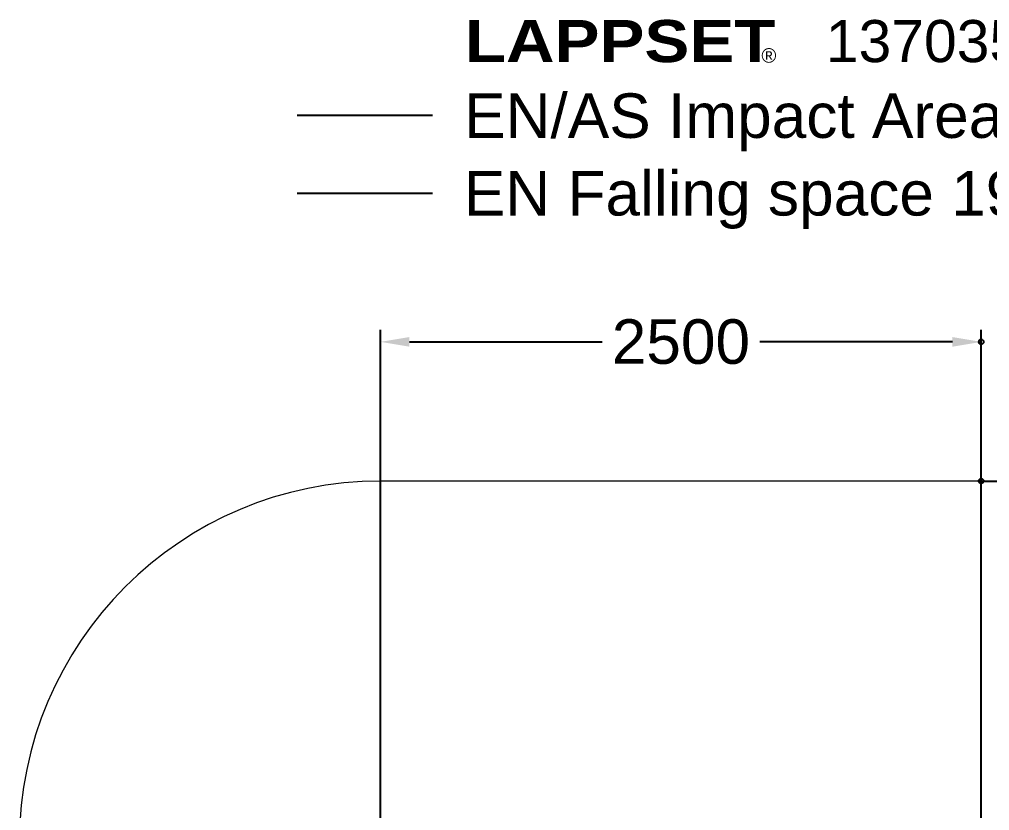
# Model space of a CAD drawing. Extents: x -3545 to 3734, y -2710 to 3867.
# Drawn here: x -2749 to 1283, y 579 to 3867 of the extents above; entities that cross this region are included whole.
import ezdxf

# ---------------------------------------------------------------- set-up
doc = ezdxf.new("R2010")
doc.units = 0
doc.header["$LTSCALE"] = 5
doc.header["$PDMODE"] = 33
doc.header["$PDSIZE"] = 20
for name, color, linetype in [('Lg_txt', 4, 'CONTINUOUS'), ('REFERENCE', 9, 'CONTINUOUS'), ('REVIEW_REQUIRED', 30, 'CONTINUOUS')]:
    doc.layers.add(name, color=color, linetype=linetype)
doc.styles.add('LG1', font='arial.ttf', dxfattribs={"height": 185})
doc.styles.add('LG2', font='ariblk.ttf', dxfattribs={"height": 185})
doc.dimstyles.new('LG_DIM', dxfattribs={"dimtxt": 185, "dimasz": 120, "dimexe": 50, "dimexo": 1, "dimgap": 50, "dimtad": 1, "dimdec": 0, "dimrnd": 10, "dimtxsty": 'LG1', "dimcen": 2.5, "dimclrt": 4, "dimadec": 4, "dimazin": 3, "dimtfac": 1, "dimtmove": 0, "dimatfit": 3, "dimarcsym": 0})

# ---------------------------------------------------------------- blocks, each defined once
blk = doc.blocks.new('prodnum')
at = {"layer": 'REVIEW_REQUIRED'}
for s, height, style, p in [('LAPPSET', 175, 'LG2', (0, 0)), ('®', 60, 'LG1', (1232.6, -2.3))]:
    blk.add_text(s, height=height, dxfattribs=dict(at, style=style)).set_placement(p)
at = {"layer": 'REVIEW_REQUIRED', "style": 'LG1'}
blk.add_attdef('PRODNUM', (1500, 0), '', height=175, dxfattribs=at)
blk = doc.blocks.new('*D4')
at = {"layer": 'REFERENCE', "color": 0, "transparency": 16777216}
for p in [(1247.5, 1948.5), (1247.5, -1948.5), (3453.5, -1948.5)]:
    blk.add_point(p, dxfattribs=at)
at = {"layer": 'REVIEW_REQUIRED', "color": 0, "lineweight": -2, "transparency": 16777216}
for p, q in [((1248.5, 1948.5), (3503.5, 1948.5)), ((3453.5, 1828.5), (3453.5, 144.5)), ((3453.5, -1828.5), (3453.5, -144.5)), ((1248.5, -1948.5), (3503.5, -1948.5))]:
    blk.add_line(p, q, dxfattribs=at)
at = {"layer": 'REVIEW_REQUIRED', "color": 0, "transparency": 16777216}
for points in [[(3433.5, 1828.5), (3473.5, 1828.5), (3453.5, 1948.5)], [(3433.5, -1828.5), (3473.5, -1828.5), (3453.5, -1948.5)]]:
    blk.add_solid(points, dxfattribs=at)
at = {"layer": 'REVIEW_REQUIRED', "color": 4, "transparency": 16777216, "insert": (3453.5, 0), "char_height": 185, "attachment_point": 5, "style": 'LG1'}
blk.add_mtext('\\A1;3900', dxfattribs=at)
blk = doc.blocks.new('*D6')
at = {"layer": 'REFERENCE', "color": 0, "transparency": 16777216}
for p in [(1248, 2526.9), (-1248, 448), (1248, 448)]:
    blk.add_point(p, dxfattribs=at)
at = {"layer": 'REVIEW_REQUIRED', "color": 0, "lineweight": -2, "transparency": 16777216}
for p, q in [((-1248, 449), (-1248, 2576.9)), ((1248, 449), (1248, 2576.9)), ((-1128, 2526.9), (-327.5, 2526.9)), ((1128, 2526.9), (327.5, 2526.9))]:
    blk.add_line(p, q, dxfattribs=at)
at = {"layer": 'REVIEW_REQUIRED', "color": 0, "transparency": 16777216}
for points in [[(-1128, 2546.9), (-1128, 2506.9), (-1248, 2526.9)], [(1128, 2546.9), (1128, 2506.9), (1248, 2526.9)]]:
    blk.add_solid(points, dxfattribs=at)
at = {"layer": 'REVIEW_REQUIRED', "color": 4, "transparency": 16777216, "insert": (0, 2526.9), "char_height": 185, "attachment_point": 5, "style": 'LG1'}
blk.add_mtext('\\A1;2500', dxfattribs=at)

msp = doc.modelspace()

# ---------------------------------------------------------------- linework, layer by layer
at = {"layer": 'REVIEW_REQUIRED', "linetype": 'Continuous', "lineweight": 0}
msp.add_line((1247.5, 1948.5), (-1247.5, 1948.5), dxfattribs=at)
at = {"layer": 'REVIEW_REQUIRED'}
for points in [[(-1032.6, 3468.4), (-1594.9, 3468.4)], [(-1032.6, 3143.2), (-1594.9, 3143.2)]]:
    msp.add_lwpolyline(points, dxfattribs=at)
at = {"layer": 'REVIEW_REQUIRED', "linetype": 'Continuous', "lineweight": 0}
for centre, start, end in [((-1247.5, 447.5), 90, 180), ((1247.5, 447.5), 0, 90)]:
    msp.add_arc(centre, 1501, start, end, dxfattribs=at)

# ---------------------------------------------------------------- block references
at = {"layer": 'REVIEW_REQUIRED'}
ref = msp.add_blockref('prodnum', (-897.8, 3689.6), dxfattribs=at)
ref.add_attrib('PRODNUM', '137035M', (602.2, 3689.6), dxfattribs={"layer": 'Lg_txt', "height": 175, "style": 'LG1'})

# ---------------------------------------------------------------- texts
at = {"layer": 'REVIEW_REQUIRED', "style": 'LG1'}
for s, p in [('EN/AS Impact Area 0.0 m2', (-900.8, 3374.7)), ('EN Falling space 19.5 m2 ', (-902, 3052))]:
    msp.add_text(s, height=185, dxfattribs=at).set_placement(p)

# ---------------------------------------------------------------- dimensions: what is measured, and where the dimension line sits
at = {"layer": 'REVIEW_REQUIRED'}
dim = msp.add_linear_dim(base=(1248, 2526.9), p1=(-1248, 448), p2=(1248, 448), dimstyle='LG_DIM', dxfattribs=at)
dim.commit()
dim.dimension.update_dxf_attribs({"geometry": '*D6', "text_midpoint": (0, 2526.9)})
dim = msp.add_linear_dim(base=(3453.5, -1948.5), p1=(1247.5, 1948.5), p2=(1247.5, -1948.5), angle=90, dimstyle='LG_DIM', dxfattribs=at)
dim.commit()
dim.dimension.update_dxf_attribs({"geometry": '*D4', "text_midpoint": (3453.5, 0)})

doc.saveas('drawing.dxf')
